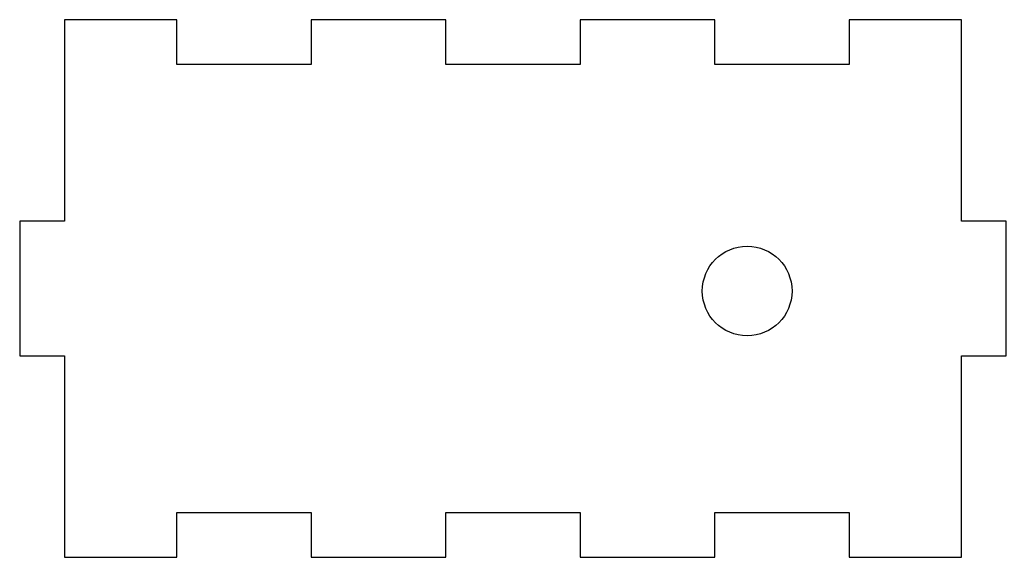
# Model space of a CAD drawing. Header units: millimetres. Extents: x -55 to 55, y -30 to 30.
import ezdxf

# ---------------------------------------------------------------- set-up
doc = ezdxf.new("R2010")
doc.units = ezdxf.units.MM
doc.layers.get('0').update_dxf_attribs({"linetype": 'CONTINUOUS'})

msp = doc.modelspace()

# ---------------------------------------------------------------- linework, layer by layer
msp.add_lwpolyline([(22.5, 30), (7.5, 30), (7.5, 25), (-7.5, 25), (-7.5, 30), (-22.5, 30), (-22.5, 25), (-37.5, 25), (-37.5, 30), (-50, 30), (-50, 7.5), (-55, 7.5), (-55, -7.5), (-50, -7.5), (-50, -30), (-37.5, -30), (-37.5, -25), (-22.5, -25), (-22.5, -30), (-7.5, -30), (-7.5, -25), (7.5, -25), (7.5, -30), (22.5, -30), (22.5, -25), (37.5, -25), (37.5, -30), (50, -30), (50, -7.5), (55, -7.5), (55, 7.5), (50, 7.5), (50, 30), (37.5, 30), (37.5, 25), (22.5, 25)], close=True)
msp.add_circle((26.11, -0.28), 5)

doc.saveas('drawing.dxf')
